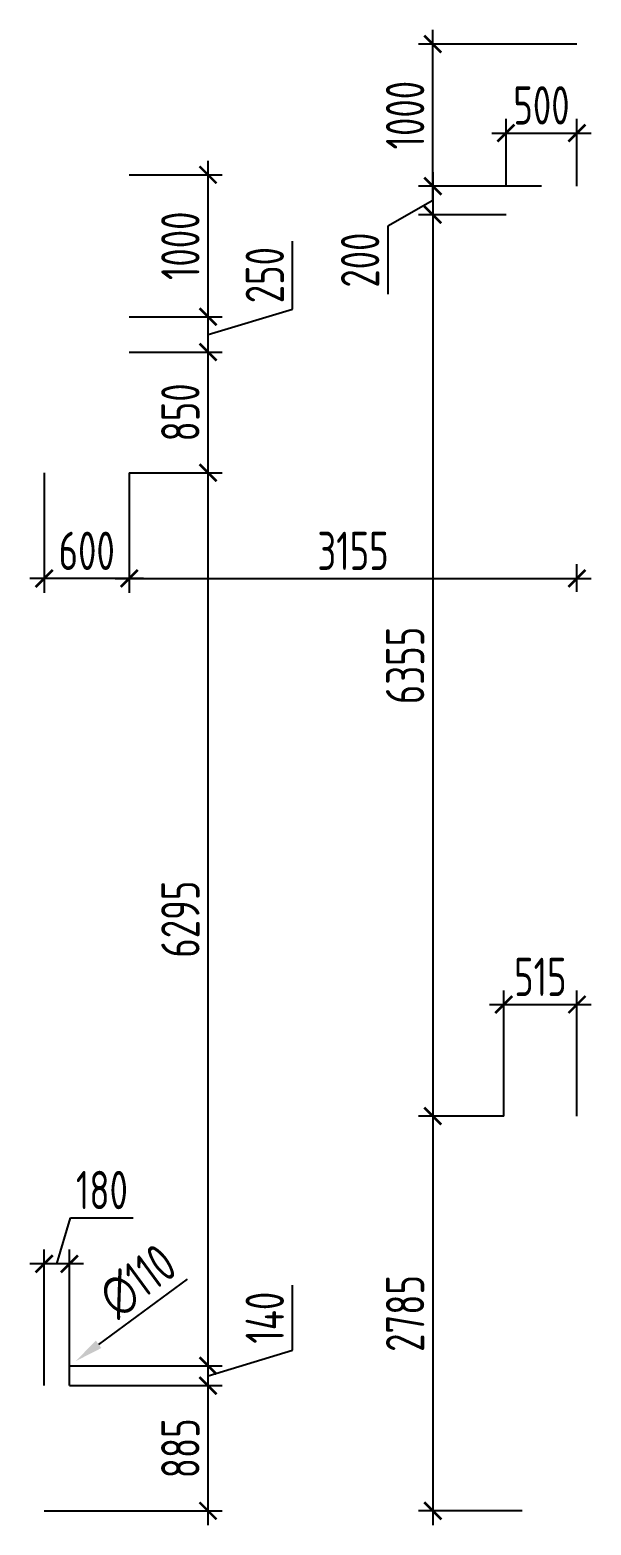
# Model space of a CAD drawing. Header units: millimetres. Extents: x -346952 to 536090, y 55086 to 131231.
# Drawn here: x 212076 to 216031, y 61556 to 72098 of the extents above; entities that cross this region are included whole.
import ezdxf

# ---------------------------------------------------------------- set-up
doc = ezdxf.new("R2010")
doc.units = ezdxf.units.MM
doc.layers.add('РАЗМЕРЫ КРОВЛИ ОВ', color=204, linetype='Continuous')
doc.layers.get('0').off()
doc.styles.add('ISOCPEUR', font='isocpeur.ttf', dxfattribs={"width": 0.7})
doc.dimstyles.new('R_100', dxfattribs={"dimtxt": 270, "dimasz": 120, "dimexe": 100, "dimexo": 0, "dimgap": 60, "dimtad": 1, "dimdec": 0, "dimrnd": 5, "dimzin": 0, "dimdsep": 46, "dimtxsty": 'ISOCPEUR', "dimblk": 'ARCHTICK', "dimcen": 0, "dimdle": 100, "dimclrd": 256, "dimclre": 256, "dimclrt": 256, "dimadec": 0, "dimazin": 0, "dimtfac": 2, "dimtdec": 0, "dimtofl": 0, "dimtmove": 1, "dimatfit": 3, "dimfxl": 1, "dimtvp": 3, "dimtolj": 1, "dimtzin": 0, "dimarcsym": 0})

# ---------------------------------------------------------------- blocks, each defined once
blk = doc.blocks.new('_ArchTick')
at = {"color": 0, "linetype": 'ByBlock', "const_width": 0.15}
blk.add_lwpolyline([(-0.5, -0.5), (0.5, 0.5)], dxfattribs=at)
blk = doc.blocks.new('*D2781')
at = {"layer": 'РАЗМЕРЫ КРОВЛИ ОВ', "lineweight": -2, "transparency": 16777216}
for p, q in [((213331, 61556), (213331, 62639)), ((212354, 62539), (213431, 62539)), ((212176, 61656), (213431, 61656))]:
    blk.add_line(p, q, dxfattribs=at)
at = {"layer": 'РАЗМЕРЫ КРОВЛИ ОВ', "lineweight": -2, "transparency": 16777216, "xscale": 120, "yscale": 120, "zscale": 120}
for p, rotation in [((213331, 62539), 90), ((213331, 61656), 270)]:
    blk.add_blockref('_ArchTick', p, dxfattribs=dict(at, rotation=rotation))
at = {"layer": 'РАЗМЕРЫ КРОВЛИ ОВ', "transparency": 16777216, "insert": (213136, 62097), "char_height": 270, "attachment_point": 5, "rotation": 90, "style": 'ISOCPEUR'}
blk.add_mtext('\\A1;885', dxfattribs=at)
blk = doc.blocks.new('*D2765')
at = {"layer": 'РАЗМЕРЫ КРОВЛИ ОВ', "lineweight": -2, "transparency": 16777216}
for p, q in [((213926, 62788), (213926, 63248)), ((213331, 62609), (213926, 62788)), ((213331, 62439), (213331, 62779)), ((212354, 62679), (213431, 62679)), ((212354, 62539), (213431, 62539))]:
    blk.add_line(p, q, dxfattribs=at)
at = {"layer": 'РАЗМЕРЫ КРОВЛИ ОВ', "lineweight": -2, "transparency": 16777216, "xscale": 120, "yscale": 120, "zscale": 120}
for p, rotation in [((213331, 62679), 90), ((213331, 62539), 270)]:
    blk.add_blockref('_ArchTick', p, dxfattribs=dict(at, rotation=rotation))
at = {"layer": 'РАЗМЕРЫ КРОВЛИ ОВ', "transparency": 16777216, "insert": (213731, 63018), "char_height": 270, "attachment_point": 5, "rotation": 90, "style": 'ISOCPEUR'}
blk.add_mtext('\\A1;140', dxfattribs=at)
blk = doc.blocks.new('*D2766')
at = {"layer": 'РАЗМЕРЫ КРОВЛИ ОВ', "lineweight": -2, "transparency": 16777216}
for p, q in [((213331, 62579), (213331, 69076)), ((212776, 68976), (213431, 68976)), ((212354, 62679), (213431, 62679))]:
    blk.add_line(p, q, dxfattribs=at)
at = {"layer": 'РАЗМЕРЫ КРОВЛИ ОВ', "lineweight": -2, "transparency": 16777216, "xscale": 120, "yscale": 120, "zscale": 120}
for p, rotation in [((213331, 68976), 90), ((213331, 62679), 270)]:
    blk.add_blockref('_ArchTick', p, dxfattribs=dict(at, rotation=rotation))
at = {"layer": 'РАЗМЕРЫ КРОВЛИ ОВ', "transparency": 16777216, "insert": (213136, 65828), "char_height": 270, "attachment_point": 5, "rotation": 90, "style": 'ISOCPEUR'}
blk.add_mtext('\\A1;6295', dxfattribs=at)
blk = doc.blocks.new('*D2767')
at = {"layer": 'РАЗМЕРЫ КРОВЛИ ОВ', "lineweight": -2, "transparency": 16777216}
for p, q in [((213331, 68876), (213331, 69926)), ((212776, 69826), (213431, 69826)), ((212776, 68976), (213431, 68976))]:
    blk.add_line(p, q, dxfattribs=at)
at = {"layer": 'РАЗМЕРЫ КРОВЛИ ОВ', "lineweight": -2, "transparency": 16777216, "xscale": 120, "yscale": 120, "zscale": 120}
for p, rotation in [((213331, 69826), 90), ((213331, 68976), 270)]:
    blk.add_blockref('_ArchTick', p, dxfattribs=dict(at, rotation=rotation))
at = {"layer": 'РАЗМЕРЫ КРОВЛИ ОВ', "transparency": 16777216, "insert": (213136, 69401), "char_height": 270, "attachment_point": 5, "rotation": 90, "style": 'ISOCPEUR'}
blk.add_mtext('\\A1;850', dxfattribs=at)
blk = doc.blocks.new('*D2768')
at = {"layer": 'РАЗМЕРЫ КРОВЛИ ОВ', "lineweight": -2, "transparency": 16777216}
for p, q in [((213926, 70129), (213926, 70608)), ((213331, 69726), (213331, 70176)), ((213331, 69951), (213926, 70129)), ((212775, 70076), (213431, 70076)), ((212776, 69826), (213431, 69826))]:
    blk.add_line(p, q, dxfattribs=at)
at = {"layer": 'РАЗМЕРЫ КРОВЛИ ОВ', "lineweight": -2, "transparency": 16777216, "xscale": 120, "yscale": 120, "zscale": 120}
for p, rotation in [((213331, 70076), 90), ((213331, 69826), 270)]:
    blk.add_blockref('_ArchTick', p, dxfattribs=dict(at, rotation=rotation))
at = {"layer": 'РАЗМЕРЫ КРОВЛИ ОВ', "transparency": 16777216, "insert": (213731, 70369), "char_height": 270, "attachment_point": 5, "rotation": 90, "style": 'ISOCPEUR'}
blk.add_mtext('\\A1;250', dxfattribs=at)
blk = doc.blocks.new('*D2774')
at = {"layer": 'РАЗМЕРЫ КРОВЛИ ОВ', "lineweight": -2, "transparency": 16777216}
for p, q in [((213331, 69976), (213331, 71176)), ((212775, 71076), (213431, 71076)), ((212775, 70076), (213431, 70076))]:
    blk.add_line(p, q, dxfattribs=at)
at = {"layer": 'РАЗМЕРЫ КРОВЛИ ОВ', "lineweight": -2, "transparency": 16777216, "xscale": 120, "yscale": 120, "zscale": 120}
for p, rotation in [((213331, 71076), 90), ((213331, 70076), 270)]:
    blk.add_blockref('_ArchTick', p, dxfattribs=dict(at, rotation=rotation))
at = {"layer": 'РАЗМЕРЫ КРОВЛИ ОВ', "transparency": 16777216, "insert": (213136, 70576), "char_height": 270, "attachment_point": 5, "rotation": 90, "style": 'ISOCPEUR'}
blk.add_mtext('\\A1;1000', dxfattribs=at)
blk = doc.blocks.new('*D2775')
at = {"layer": 'РАЗМЕРЫ КРОВЛИ ОВ', "lineweight": -2, "transparency": 16777216}
for p, q in [((212176, 68976), (212176, 68130)), ((212776, 68976), (212776, 68130)), ((212876, 68230), (212076, 68230))]:
    blk.add_line(p, q, dxfattribs=at)
at = {"layer": 'РАЗМЕРЫ КРОВЛИ ОВ', "lineweight": -2, "transparency": 16777216, "xscale": 120, "yscale": 120, "zscale": 120, "rotation": 180}
blk.add_blockref('_ArchTick', (212176, 68230), dxfattribs=at)
at = {"layer": 'РАЗМЕРЫ КРОВЛИ ОВ', "lineweight": -2, "transparency": 16777216, "xscale": 120, "yscale": 120, "zscale": 120}
blk.add_blockref('_ArchTick', (212776, 68230), dxfattribs=at)
at = {"layer": 'РАЗМЕРЫ КРОВЛИ ОВ', "transparency": 16777216, "insert": (212476, 68425), "char_height": 270, "attachment_point": 5, "style": 'ISOCPEUR'}
blk.add_mtext('\\A1;600', dxfattribs=at)
blk = doc.blocks.new('*D2829')
at = {"layer": 'РАЗМЕРЫ КРОВЛИ ОВ', "lineweight": -2, "transparency": 16777216}
for p, q in [((212776, 68976), (212776, 68130)), ((215931, 68136), (215931, 68330)), ((212676, 68230), (216031, 68230))]:
    blk.add_line(p, q, dxfattribs=at)
at = {"layer": 'РАЗМЕРЫ КРОВЛИ ОВ', "lineweight": -2, "transparency": 16777216, "xscale": 120, "yscale": 120, "zscale": 120, "rotation": 180}
blk.add_blockref('_ArchTick', (212776, 68230), dxfattribs=at)
at = {"layer": 'РАЗМЕРЫ КРОВЛИ ОВ', "lineweight": -2, "transparency": 16777216, "xscale": 120, "yscale": 120, "zscale": 120}
blk.add_blockref('_ArchTick', (215931, 68230), dxfattribs=at)
at = {"layer": 'РАЗМЕРЫ КРОВЛИ ОВ', "transparency": 16777216, "insert": (214353, 68425), "char_height": 270, "attachment_point": 5, "style": 'ISOCPEUR'}
blk.add_mtext('\\A1;3155', dxfattribs=at)
blk = doc.blocks.new('*D2821')
at = {"layer": 'РАЗМЕРЫ КРОВЛИ ОВ', "lineweight": -2, "transparency": 16777216}
for p, q in [((212265, 63398), (212362, 63723)), ((212362, 63723), (212804, 63723)), ((212176, 62539), (212176, 63498)), ((212354, 62539), (212354, 63498)), ((212454, 63398), (212076, 63398))]:
    blk.add_line(p, q, dxfattribs=at)
at = {"layer": 'РАЗМЕРЫ КРОВЛИ ОВ', "lineweight": -2, "transparency": 16777216, "xscale": 120, "yscale": 120, "zscale": 120, "rotation": 180}
blk.add_blockref('_ArchTick', (212176, 63398), dxfattribs=at)
at = {"layer": 'РАЗМЕРЫ КРОВЛИ ОВ', "lineweight": -2, "transparency": 16777216, "xscale": 120, "yscale": 120, "zscale": 120}
blk.add_blockref('_ArchTick', (212354, 63398), dxfattribs=at)
at = {"layer": 'РАЗМЕРЫ КРОВЛИ ОВ', "transparency": 16777216, "insert": (212583, 63918), "char_height": 270, "attachment_point": 5, "style": 'ISOCPEUR'}
blk.add_mtext('\\A1;180', dxfattribs=at)
blk = doc.blocks.new('*D2991')
at = {"layer": 'РАЗМЕРЫ КРОВЛИ ОВ', "lineweight": -2, "transparency": 16777216}
for p, q in [((214915, 70896), (214915, 72098)), ((215931, 71998), (214815, 71998)), ((215681, 70996), (214815, 70996))]:
    blk.add_line(p, q, dxfattribs=at)
at = {"layer": 'РАЗМЕРЫ КРОВЛИ ОВ', "lineweight": -2, "transparency": 16777216, "xscale": 120, "yscale": 120, "zscale": 120}
for p, rotation in [((214915, 71998), 90), ((214915, 70996), 270)]:
    blk.add_blockref('_ArchTick', p, dxfattribs=dict(at, rotation=rotation))
at = {"layer": 'РАЗМЕРЫ КРОВЛИ ОВ', "transparency": 16777216, "insert": (214720, 71497), "char_height": 270, "attachment_point": 5, "rotation": 90, "style": 'ISOCPEUR'}
blk.add_mtext('\\A1;1000', dxfattribs=at)
blk = doc.blocks.new('*D2992')
at = {"layer": 'РАЗМЕРЫ КРОВЛИ ОВ', "lineweight": -2, "transparency": 16777216}
for p, q in [((214915, 71096), (214915, 70695)), ((215681, 70996), (214815, 70996)), ((214915, 70896), (214598, 70714)), ((215431, 70795), (214815, 70795)), ((214598, 70714), (214598, 70235))]:
    blk.add_line(p, q, dxfattribs=at)
at = {"layer": 'РАЗМЕРЫ КРОВЛИ ОВ', "lineweight": -2, "transparency": 16777216, "xscale": 120, "yscale": 120, "zscale": 120}
for p, rotation in [((214915, 70996), 90), ((214915, 70795), 270)]:
    blk.add_blockref('_ArchTick', p, dxfattribs=dict(at, rotation=rotation))
at = {"layer": 'РАЗМЕРЫ КРОВЛИ ОВ', "transparency": 16777216, "insert": (214403, 70475), "char_height": 270, "attachment_point": 5, "rotation": 90, "style": 'ISOCPEUR'}
blk.add_mtext('\\A1;200', dxfattribs=at)
blk = doc.blocks.new('*D2993')
at = {"layer": 'РАЗМЕРЫ КРОВЛИ ОВ', "lineweight": -2, "transparency": 16777216}
for p, q in [((214915, 70895), (214915, 64340)), ((215431, 70795), (214815, 70795)), ((215415, 64440), (214815, 64440))]:
    blk.add_line(p, q, dxfattribs=at)
at = {"layer": 'РАЗМЕРЫ КРОВЛИ ОВ', "lineweight": -2, "transparency": 16777216, "xscale": 120, "yscale": 120, "zscale": 120}
for p, rotation in [((214915, 70795), 90), ((214915, 64440), 270)]:
    blk.add_blockref('_ArchTick', p, dxfattribs=dict(at, rotation=rotation))
at = {"layer": 'РАЗМЕРЫ КРОВЛИ ОВ', "transparency": 16777216, "insert": (214720, 67617), "char_height": 270, "attachment_point": 5, "rotation": 90, "style": 'ISOCPEUR'}
blk.add_mtext('\\A1;6355', dxfattribs=at)
blk = doc.blocks.new('*D2994')
at = {"layer": 'РАЗМЕРЫ КРОВЛИ ОВ', "lineweight": -2, "transparency": 16777216}
for p, q in [((214915, 64540), (214915, 61556)), ((215415, 64440), (214815, 64440)), ((215544, 61656), (214815, 61656))]:
    blk.add_line(p, q, dxfattribs=at)
at = {"layer": 'РАЗМЕРЫ КРОВЛИ ОВ', "lineweight": -2, "transparency": 16777216, "xscale": 120, "yscale": 120, "zscale": 120}
for p, rotation in [((214915, 64440), 90), ((214915, 61656), 270)]:
    blk.add_blockref('_ArchTick', p, dxfattribs=dict(at, rotation=rotation))
at = {"layer": 'РАЗМЕРЫ КРОВЛИ ОВ', "transparency": 16777216, "insert": (214720, 63048), "char_height": 270, "attachment_point": 5, "rotation": 90, "style": 'ISOCPEUR'}
blk.add_mtext('\\A1;2785', dxfattribs=at)
blk = doc.blocks.new('*D2995')
at = {"layer": 'РАЗМЕРЫ КРОВЛИ ОВ', "lineweight": -2, "transparency": 16777216}
for p, q in [((215431, 70996), (215431, 71471)), ((215931, 70996), (215931, 71471)), ((215331, 71371), (216031, 71371))]:
    blk.add_line(p, q, dxfattribs=at)
at = {"layer": 'РАЗМЕРЫ КРОВЛИ ОВ', "lineweight": -2, "transparency": 16777216, "xscale": 120, "yscale": 120, "zscale": 120, "rotation": 180}
blk.add_blockref('_ArchTick', (215431, 71371), dxfattribs=at)
at = {"layer": 'РАЗМЕРЫ КРОВЛИ ОВ', "lineweight": -2, "transparency": 16777216, "xscale": 120, "yscale": 120, "zscale": 120}
blk.add_blockref('_ArchTick', (215931, 71371), dxfattribs=at)
at = {"layer": 'РАЗМЕРЫ КРОВЛИ ОВ', "transparency": 16777216, "insert": (215681, 71566), "char_height": 270, "attachment_point": 5, "style": 'ISOCPEUR'}
blk.add_mtext('\\A1;500', dxfattribs=at)
blk = doc.blocks.new('*D2996')
at = {"layer": 'РАЗМЕРЫ КРОВЛИ ОВ', "lineweight": -2, "transparency": 16777216}
for p, q in [((215415, 64440), (215415, 65326)), ((215931, 64440), (215931, 65326)), ((215315, 65226), (216031, 65226))]:
    blk.add_line(p, q, dxfattribs=at)
at = {"layer": 'РАЗМЕРЫ КРОВЛИ ОВ', "lineweight": -2, "transparency": 16777216, "xscale": 120, "yscale": 120, "zscale": 120, "rotation": 180}
blk.add_blockref('_ArchTick', (215415, 65226), dxfattribs=at)
at = {"layer": 'РАЗМЕРЫ КРОВЛИ ОВ', "lineweight": -2, "transparency": 16777216, "xscale": 120, "yscale": 120, "zscale": 120}
blk.add_blockref('_ArchTick', (215931, 65226), dxfattribs=at)
at = {"layer": 'РАЗМЕРЫ КРОВЛИ ОВ', "transparency": 16777216, "insert": (215673, 65421), "char_height": 270, "attachment_point": 5, "style": 'ISOCPEUR'}
blk.add_mtext('\\A1;515', dxfattribs=at)
blk = doc.blocks.new('*D3104')
at = {"layer": 'РАЗМЕРЫ КРОВЛИ ОВ', "lineweight": -2, "transparency": 16777216}
blk.add_line((213183, 63289), (212560, 62830), dxfattribs=at)
at = {"layer": 'РАЗМЕРЫ КРОВЛИ ОВ', "transparency": 16777216}
blk.add_solid([(212540, 62857), (212579, 62804), (212399, 62712)], dxfattribs=at)
at = {"layer": 'РАЗМЕРЫ КРОВЛИ ОВ', "transparency": 16777216, "insert": (212836, 63276), "char_height": 270, "attachment_point": 5, "rotation": 36.3141, "style": 'ISOCPEUR'}
blk.add_mtext('\\A1;∅110', dxfattribs=at)

msp = doc.modelspace()

# ---------------------------------------------------------------- dimensions: what is measured, and where the dimension line sits
at = {"layer": 'РАЗМЕРЫ КРОВЛИ ОВ'}
for base, p1, p2, picture, middle in [((214914.8232, 71998.1647), (215680.6186, 70995.6998), (215930.6145, 71998.1647), '*D2991', (214719.8232, 71496.9323)), ((213331.3, 71076), (212775.5, 70075.7), (212775.5, 71076), '*D2774', (213136.3, 70575.9)), ((214914.8, 64439.5), (215430.6, 70795.4), (215414.8, 64439.5), '*D2993', (214719.8, 67617.4)), ((213331.3, 70075.7), (212775.6, 69825.7), (212775.5, 70075.7), '*D2768', (213731.3, 70189.2)), ((213331.3, 69825.7), (212775.6, 68975.7), (212775.6, 69825.7), '*D2767', (213136.3, 69400.7)), ((213331.3, 68975.7), (212354.2, 62679.4), (212775.6, 68975.7), '*D2766', (213136.3, 65827.5)), ((214914.8, 61655.7), (215414.8, 64439.5), (215544.4, 61655.7), '*D2994', (214719.8, 63047.6)), ((213331.3, 62679.4), (212354.2, 62539.1), (212354.2, 62679.4), '*D2765', (213731.3, 62847.8)), ((213331.3, 62539.1), (212175.6, 61655.7), (212354.2, 62539.1), '*D2781', (213136.3, 62097.4))]:
    dim = msp.add_linear_dim(base=base, p1=p1, p2=p2, angle=90, dimstyle='R_100', override={"dimpost": '\\X'}, dxfattribs=at)
    dim.commit()
    dim.dimension.update_dxf_attribs({"geometry": picture, "text_midpoint": middle})
for base, p1, p2, picture, middle in [((215930.6, 71371), (215430.6, 70995.7), (215930.6, 70995.7), '*D2995', (215680.6, 71566)), ((212175.6, 68230.3), (212775.6, 68975.7), (212175.6, 68975.7), '*D2775', (212475.6, 68425.3)), ((215930.6, 68230.3), (212775.6, 68975.7), (215930.6, 68136.3), '*D2829', (214353.1, 68425.3)), ((215930.6, 65225.7), (215414.8, 64439.5), (215930.6, 64439.5), '*D2996', (215672.7, 65420.7)), ((212175.6, 63397.9), (212354.2, 62539.1), (212175.6, 62539.1), '*D2821', (212422.4, 63917.9))]:
    dim = msp.add_linear_dim(base=base, p1=p1, p2=p2, dimstyle='R_100', override={"dimpost": '\\X'}, dxfattribs=at)
    dim.commit()
    dim.dimension.update_dxf_attribs({"geometry": picture, "text_midpoint": middle})
dim = msp.add_linear_dim(base=(214914.8, 70795.4), p1=(215680.6, 70995.7), p2=(215430.6, 70795.4), angle=90, dimstyle='R_100', override={"dimpost": '\\X'}, dxfattribs=at)
dim.commit()
dim.dimension.update_dxf_attribs({"geometry": '*D2992', "text_midpoint": (214598.3, 70654.3), "dimtype": 160})
dim = msp.add_diameter_dim_2p(p1=(212309.9, 62646.8), p2=(212398.5, 62712), dimstyle='R_100', override={"dimasz": 200, "dimpost": '\\X', "dimblk1": 'ArchTick', "dimsah": 1}, dxfattribs=at)
dim.commit()
dim.dimension.update_dxf_attribs({"geometry": '*D3104', "text_midpoint": (212836.5, 63275.8)})

doc.saveas('drawing.dxf')
